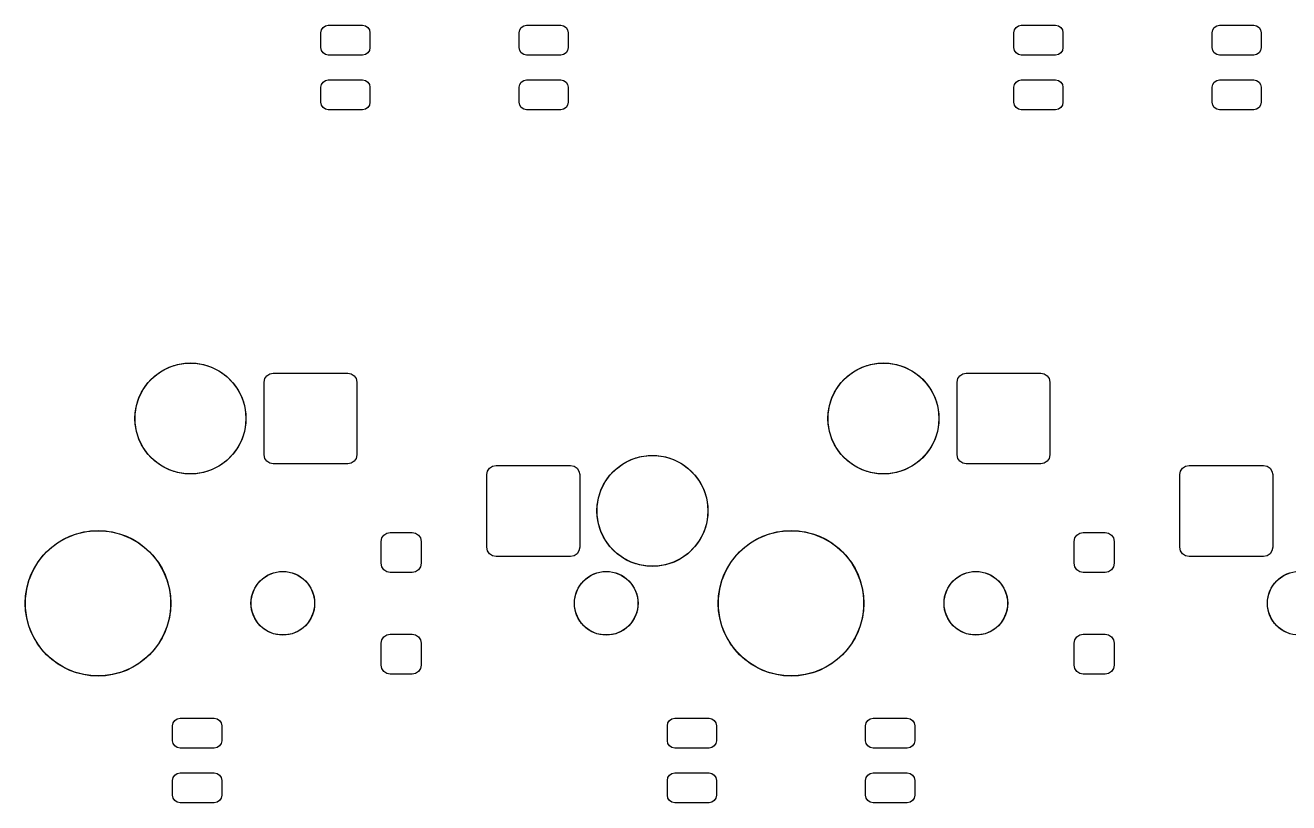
# Model space of a CAD drawing. Header units: millimetres. Extents: x 21 to 415, y -164 to -17.
# Drawn here: x 108.05 to 142.78, y -141.71 to -120.34 of the extents above; entities that cross this region are included whole.
import ezdxf

# ---------------------------------------------------------------- set-up
doc = ezdxf.new("R2010")
doc.units = ezdxf.units.MM
doc.layers.add('B.Mask', color=4, linetype='CONTINUOUS', true_color=0x02ffee)

msp = doc.modelspace()

# ---------------------------------------------------------------- linework, layer by layer
at = {"layer": 'B.Mask', "linetype": 'CONTINUOUS'}
for p, q in [((116.176875, -120.54875), (116.19248, -120.4703)), ((116.19248, -120.4703), (116.236918, -120.403793)), ((116.236918, -120.403793), (116.303425, -120.359355)), ((116.303425, -120.359355), (116.381875, -120.34375)), ((116.381875, -120.34375), (117.321875, -120.34375)), ((117.321875, -120.34375), (117.400325, -120.359355)), ((117.400325, -120.359355), (117.466832, -120.403793)), ((117.466832, -120.403793), (117.51127, -120.4703)), ((117.51127, -120.4703), (117.526875, -120.54875)), ((121.626875, -120.54875), (121.64248, -120.4703)), ((121.64248, -120.4703), (121.686918, -120.403793)), ((121.686918, -120.403793), (121.753425, -120.359355)), ((121.753425, -120.359355), (121.831875, -120.34375)), ((121.831875, -120.34375), (122.771875, -120.34375)), ((122.771875, -120.34375), (122.850325, -120.359355)), ((122.850325, -120.359355), (122.916832, -120.403793)), ((122.916832, -120.403793), (122.96127, -120.4703)), ((122.96127, -120.4703), (122.976875, -120.54875)), ((135.226875, -120.54875), (135.24248, -120.4703)), ((135.24248, -120.4703), (135.286918, -120.403793)), ((135.286918, -120.403793), (135.353425, -120.359355)), ((135.353425, -120.359355), (135.431875, -120.34375)), ((135.431875, -120.34375), (136.371875, -120.34375)), ((136.371875, -120.34375), (136.450325, -120.359355)), ((136.450325, -120.359355), (136.516832, -120.403793)), ((136.516832, -120.403793), (136.56127, -120.4703)), ((136.56127, -120.4703), (136.576875, -120.54875)), ((140.676875, -120.54875), (140.69248, -120.4703)), ((140.69248, -120.4703), (140.736918, -120.403793)), ((140.736918, -120.403793), (140.803425, -120.359355)), ((140.803425, -120.359355), (140.881875, -120.34375)), ((140.881875, -120.34375), (141.821875, -120.34375)), ((141.821875, -120.34375), (141.900325, -120.359355)), ((141.900325, -120.359355), (141.966832, -120.403793)), ((141.966832, -120.403793), (142.01127, -120.4703)), ((142.01127, -120.4703), (142.026875, -120.54875)), ((116.176875, -120.95875), (116.176875, -120.54875)), ((117.526875, -120.54875), (117.526875, -120.95875)), ((121.626875, -120.95875), (121.626875, -120.54875)), ((122.976875, -120.54875), (122.976875, -120.95875)), ((135.226875, -120.95875), (135.226875, -120.54875)), ((136.576875, -120.54875), (136.576875, -120.95875)), ((140.676875, -120.95875), (140.676875, -120.54875)), ((142.026875, -120.54875), (142.026875, -120.95875)), ((116.19248, -121.0372), (116.176875, -120.95875)), ((116.236918, -121.103707), (116.19248, -121.0372)), ((116.303425, -121.148145), (116.236918, -121.103707)), ((116.381875, -121.16375), (116.303425, -121.148145)), ((117.321875, -121.16375), (116.381875, -121.16375)), ((117.400325, -121.148145), (117.321875, -121.16375)), ((117.466832, -121.103707), (117.400325, -121.148145)), ((117.51127, -121.0372), (117.466832, -121.103707)), ((117.526875, -120.95875), (117.51127, -121.0372)), ((121.64248, -121.0372), (121.626875, -120.95875)), ((121.686918, -121.103707), (121.64248, -121.0372)), ((121.753425, -121.148145), (121.686918, -121.103707)), ((121.831875, -121.16375), (121.753425, -121.148145)), ((122.771875, -121.16375), (121.831875, -121.16375)), ((122.850325, -121.148145), (122.771875, -121.16375)), ((122.916832, -121.103707), (122.850325, -121.148145)), ((122.96127, -121.0372), (122.916832, -121.103707)), ((122.976875, -120.95875), (122.96127, -121.0372)), ((135.24248, -121.0372), (135.226875, -120.95875)), ((135.286918, -121.103707), (135.24248, -121.0372)), ((135.353425, -121.148145), (135.286918, -121.103707)), ((135.431875, -121.16375), (135.353425, -121.148145)), ((136.371875, -121.16375), (135.431875, -121.16375)), ((136.450325, -121.148145), (136.371875, -121.16375)), ((136.516832, -121.103707), (136.450325, -121.148145)), ((136.56127, -121.0372), (136.516832, -121.103707)), ((136.576875, -120.95875), (136.56127, -121.0372)), ((140.69248, -121.0372), (140.676875, -120.95875)), ((140.736918, -121.103707), (140.69248, -121.0372)), ((140.803425, -121.148145), (140.736918, -121.103707)), ((140.881875, -121.16375), (140.803425, -121.148145)), ((141.821875, -121.16375), (140.881875, -121.16375)), ((141.900325, -121.148145), (141.821875, -121.16375)), ((141.966832, -121.103707), (141.900325, -121.148145)), ((142.01127, -121.0372), (141.966832, -121.103707)), ((142.026875, -120.95875), (142.01127, -121.0372)), ((116.19248, -121.9703), (116.236918, -121.903793)), ((116.236918, -121.903793), (116.303425, -121.859355)), ((116.303425, -121.859355), (116.381875, -121.84375)), ((116.381875, -121.84375), (117.321875, -121.84375)), ((117.321875, -121.84375), (117.400325, -121.859355)), ((117.400325, -121.859355), (117.466832, -121.903793)), ((117.466832, -121.903793), (117.51127, -121.9703)), ((121.64248, -121.9703), (121.686918, -121.903793)), ((121.686918, -121.903793), (121.753425, -121.859355)), ((121.753425, -121.859355), (121.831875, -121.84375)), ((121.831875, -121.84375), (122.771875, -121.84375)), ((122.771875, -121.84375), (122.850325, -121.859355)), ((122.850325, -121.859355), (122.916832, -121.903793)), ((122.916832, -121.903793), (122.96127, -121.9703)), ((135.24248, -121.9703), (135.286918, -121.903793)), ((135.286918, -121.903793), (135.353425, -121.859355)), ((135.353425, -121.859355), (135.431875, -121.84375)), ((135.431875, -121.84375), (136.371875, -121.84375)), ((136.371875, -121.84375), (136.450325, -121.859355)), ((136.450325, -121.859355), (136.516832, -121.903793)), ((136.516832, -121.903793), (136.56127, -121.9703)), ((140.69248, -121.9703), (140.736918, -121.903793)), ((140.736918, -121.903793), (140.803425, -121.859355)), ((140.803425, -121.859355), (140.881875, -121.84375)), ((140.881875, -121.84375), (141.821875, -121.84375)), ((141.821875, -121.84375), (141.900325, -121.859355)), ((141.900325, -121.859355), (141.966832, -121.903793)), ((141.966832, -121.903793), (142.01127, -121.9703)), ((116.176875, -122.04875), (116.19248, -121.9703)), ((116.176875, -122.45875), (116.176875, -122.04875)), ((117.51127, -121.9703), (117.526875, -122.04875)), ((117.526875, -122.04875), (117.526875, -122.45875)), ((121.626875, -122.04875), (121.64248, -121.9703)), ((121.626875, -122.45875), (121.626875, -122.04875)), ((122.96127, -121.9703), (122.976875, -122.04875)), ((122.976875, -122.04875), (122.976875, -122.45875)), ((135.226875, -122.04875), (135.24248, -121.9703)), ((135.226875, -122.45875), (135.226875, -122.04875)), ((136.56127, -121.9703), (136.576875, -122.04875)), ((136.576875, -122.04875), (136.576875, -122.45875)), ((140.676875, -122.04875), (140.69248, -121.9703)), ((140.676875, -122.45875), (140.676875, -122.04875)), ((142.01127, -121.9703), (142.026875, -122.04875)), ((142.026875, -122.04875), (142.026875, -122.45875)), ((116.19248, -122.5372), (116.176875, -122.45875)), ((116.236918, -122.603707), (116.19248, -122.5372)), ((117.51127, -122.5372), (117.466832, -122.603707)), ((117.526875, -122.45875), (117.51127, -122.5372)), ((121.64248, -122.5372), (121.626875, -122.45875)), ((121.686918, -122.603707), (121.64248, -122.5372)), ((122.96127, -122.5372), (122.916832, -122.603707)), ((122.976875, -122.45875), (122.96127, -122.5372)), ((135.24248, -122.5372), (135.226875, -122.45875)), ((135.286918, -122.603707), (135.24248, -122.5372)), ((136.56127, -122.5372), (136.516832, -122.603707)), ((136.576875, -122.45875), (136.56127, -122.5372)), ((140.69248, -122.5372), (140.676875, -122.45875)), ((140.736918, -122.603707), (140.69248, -122.5372)), ((142.01127, -122.5372), (141.966832, -122.603707)), ((142.026875, -122.45875), (142.01127, -122.5372)), ((116.303425, -122.648145), (116.236918, -122.603707)), ((116.381875, -122.66375), (116.303425, -122.648145)), ((117.321875, -122.66375), (116.381875, -122.66375)), ((117.400325, -122.648145), (117.321875, -122.66375)), ((117.466832, -122.603707), (117.400325, -122.648145)), ((121.753425, -122.648145), (121.686918, -122.603707)), ((121.831875, -122.66375), (121.753425, -122.648145)), ((122.771875, -122.66375), (121.831875, -122.66375)), ((122.850325, -122.648145), (122.771875, -122.66375)), ((122.916832, -122.603707), (122.850325, -122.648145)), ((135.353425, -122.648145), (135.286918, -122.603707)), ((135.431875, -122.66375), (135.353425, -122.648145)), ((136.371875, -122.66375), (135.431875, -122.66375)), ((136.450325, -122.648145), (136.371875, -122.66375)), ((136.516832, -122.603707), (136.450325, -122.648145)), ((140.803425, -122.648145), (140.736918, -122.603707)), ((140.881875, -122.66375), (140.803425, -122.648145)), ((141.821875, -122.66375), (140.881875, -122.66375)), ((141.900325, -122.648145), (141.821875, -122.66375)), ((141.966832, -122.603707), (141.900325, -122.648145)), ((111.601467, -129.992256), (111.795065, -129.851599)), ((111.795065, -129.851599), (112.008283, -129.742959)), ((112.008283, -129.742959), (112.235871, -129.669011)), ((112.235871, -129.669011), (112.472225, -129.631576)), ((112.472225, -129.631576), (112.711525, -129.631576)), ((112.711525, -129.631576), (112.947879, -129.669011)), ((112.947879, -129.669011), (113.175467, -129.742959)), ((113.175467, -129.742959), (113.388685, -129.851599)), ((113.388685, -129.851599), (113.582283, -129.992256)), ((130.651467, -129.992256), (130.845065, -129.851599)), ((130.845065, -129.851599), (131.058283, -129.742959)), ((131.058283, -129.742959), (131.285871, -129.669011)), ((131.285871, -129.669011), (131.522225, -129.631576)), ((131.522225, -129.631576), (131.761525, -129.631576)), ((131.761525, -129.631576), (131.997879, -129.669011)), ((131.997879, -129.669011), (132.225467, -129.742959)), ((132.225467, -129.742959), (132.438685, -129.851599)), ((132.438685, -129.851599), (132.632283, -129.992256)), ((111.291599, -130.355065), (111.432256, -130.161467)), ((111.432256, -130.161467), (111.601467, -129.992256)), ((113.582283, -129.992256), (113.751494, -130.161467)), ((113.751494, -130.161467), (113.892151, -130.355065)), ((114.618875, -130.151875), (114.637905, -130.056204)), ((114.618875, -132.151875), (114.618875, -130.151875)), ((114.637905, -130.056204), (114.692098, -129.975098)), ((114.692098, -129.975098), (114.773204, -129.920905)), ((114.773204, -129.920905), (114.868875, -129.901875)), ((114.868875, -129.901875), (116.918875, -129.901875)), ((116.918875, -129.901875), (117.014546, -129.920905)), ((117.014546, -129.920905), (117.095652, -129.975098)), ((117.095652, -129.975098), (117.149845, -130.056204)), ((117.149845, -130.056204), (117.168875, -130.151875)), ((117.168875, -130.151875), (117.168875, -132.151875)), ((130.341599, -130.355065), (130.482256, -130.161467)), ((130.482256, -130.161467), (130.651467, -129.992256)), ((132.632283, -129.992256), (132.801494, -130.161467)), ((132.801494, -130.161467), (132.942151, -130.355065)), ((133.668875, -130.151875), (133.687905, -130.056204)), ((133.668875, -132.151875), (133.668875, -130.151875)), ((133.687905, -130.056204), (133.742098, -129.975098)), ((133.742098, -129.975098), (133.823204, -129.920905)), ((133.823204, -129.920905), (133.918875, -129.901875)), ((133.918875, -129.901875), (135.968875, -129.901875)), ((135.968875, -129.901875), (136.064546, -129.920905)), ((136.064546, -129.920905), (136.145652, -129.975098)), ((136.145652, -129.975098), (136.199845, -130.056204)), ((136.199845, -130.056204), (136.218875, -130.151875)), ((136.218875, -130.151875), (136.218875, -132.151875)), ((111.109011, -130.795871), (111.182959, -130.568283)), ((111.182959, -130.568283), (111.291599, -130.355065)), ((113.892151, -130.355065), (114.000791, -130.568283)), ((114.000791, -130.568283), (114.074739, -130.795871)), ((130.159011, -130.795871), (130.232959, -130.568283)), ((130.232959, -130.568283), (130.341599, -130.355065)), ((132.942151, -130.355065), (133.050791, -130.568283)), ((133.050791, -130.568283), (133.124739, -130.795871)), ((111.071576, -131.032225), (111.109011, -130.795871)), ((114.074739, -130.795871), (114.112174, -131.032225)), ((130.121576, -131.032225), (130.159011, -130.795871)), ((133.124739, -130.795871), (133.162174, -131.032225)), ((111.071576, -131.271525), (111.071576, -131.032225)), ((111.109011, -131.507879), (111.071576, -131.271525)), ((114.112174, -131.271525), (114.074739, -131.507879)), ((114.112174, -131.032225), (114.112174, -131.271525)), ((130.121576, -131.271525), (130.121576, -131.032225)), ((130.159011, -131.507879), (130.121576, -131.271525)), ((133.162174, -131.271525), (133.124739, -131.507879)), ((133.162174, -131.032225), (133.162174, -131.271525)), ((111.182959, -131.735467), (111.109011, -131.507879)), ((114.074739, -131.507879), (114.000791, -131.735467)), ((130.232959, -131.735467), (130.159011, -131.507879)), ((133.124739, -131.507879), (133.050791, -131.735467)), ((111.291599, -131.948685), (111.182959, -131.735467)), ((111.432256, -132.142283), (111.291599, -131.948685)), ((113.892151, -131.948685), (113.751494, -132.142283)), ((114.000791, -131.735467), (113.892151, -131.948685)), ((130.341599, -131.948685), (130.232959, -131.735467)), ((130.482256, -132.142283), (130.341599, -131.948685)), ((132.942151, -131.948685), (132.801494, -132.142283)), ((133.050791, -131.735467), (132.942151, -131.948685)), ((111.601467, -132.311494), (111.432256, -132.142283)), ((111.795065, -132.452151), (111.601467, -132.311494)), ((113.582283, -132.311494), (113.388685, -132.452151)), ((113.751494, -132.142283), (113.582283, -132.311494)), ((114.637905, -132.247546), (114.618875, -132.151875)), ((114.692098, -132.328652), (114.637905, -132.247546)), ((117.149845, -132.247546), (117.095652, -132.328652)), ((117.168875, -132.151875), (117.149845, -132.247546)), ((124.495065, -132.391599), (124.708283, -132.282959)), ((124.708283, -132.282959), (124.935871, -132.209011)), ((124.935871, -132.209011), (125.172225, -132.171576)), ((125.172225, -132.171576), (125.411525, -132.171576)), ((125.411525, -132.171576), (125.647879, -132.209011)), ((125.647879, -132.209011), (125.875467, -132.282959)), ((125.875467, -132.282959), (126.088685, -132.391599)), ((130.651467, -132.311494), (130.482256, -132.142283)), ((130.845065, -132.452151), (130.651467, -132.311494)), ((132.632283, -132.311494), (132.438685, -132.452151)), ((132.801494, -132.142283), (132.632283, -132.311494)), ((133.687905, -132.247546), (133.668875, -132.151875)), ((133.742098, -132.328652), (133.687905, -132.247546)), ((136.199845, -132.247546), (136.145652, -132.328652)), ((136.218875, -132.151875), (136.199845, -132.247546)), ((112.008283, -132.560791), (111.795065, -132.452151)), ((112.235871, -132.634739), (112.008283, -132.560791)), ((112.472225, -132.672174), (112.235871, -132.634739)), ((112.711525, -132.672174), (112.472225, -132.672174)), ((112.947879, -132.634739), (112.711525, -132.672174)), ((113.175467, -132.560791), (112.947879, -132.634739)), ((113.388685, -132.452151), (113.175467, -132.560791)), ((114.773204, -132.382845), (114.692098, -132.328652)), ((114.868875, -132.401875), (114.773204, -132.382845)), ((116.918875, -132.401875), (114.868875, -132.401875)), ((117.014546, -132.382845), (116.918875, -132.401875)), ((117.095652, -132.328652), (117.014546, -132.382845)), ((120.741875, -132.691875), (120.760905, -132.596204)), ((120.760905, -132.596204), (120.815098, -132.515098)), ((120.815098, -132.515098), (120.896204, -132.460905)), ((120.896204, -132.460905), (120.991875, -132.441875)), ((120.991875, -132.441875), (123.041875, -132.441875)), ((123.041875, -132.441875), (123.137546, -132.460905)), ((123.137546, -132.460905), (123.218652, -132.515098)), ((123.218652, -132.515098), (123.272845, -132.596204)), ((123.272845, -132.596204), (123.291875, -132.691875)), ((124.132256, -132.701467), (124.301467, -132.532256)), ((124.301467, -132.532256), (124.495065, -132.391599)), ((126.088685, -132.391599), (126.282283, -132.532256)), ((126.282283, -132.532256), (126.451494, -132.701467)), ((131.058283, -132.560791), (130.845065, -132.452151)), ((131.285871, -132.634739), (131.058283, -132.560791)), ((131.522225, -132.672174), (131.285871, -132.634739)), ((131.761525, -132.672174), (131.522225, -132.672174)), ((131.997879, -132.634739), (131.761525, -132.672174)), ((132.225467, -132.560791), (131.997879, -132.634739)), ((132.438685, -132.452151), (132.225467, -132.560791)), ((133.823204, -132.382845), (133.742098, -132.328652)), ((133.918875, -132.401875), (133.823204, -132.382845)), ((135.968875, -132.401875), (133.918875, -132.401875)), ((136.064546, -132.382845), (135.968875, -132.401875)), ((136.145652, -132.328652), (136.064546, -132.382845)), ((139.791875, -132.691875), (139.810905, -132.596204)), ((139.810905, -132.596204), (139.865098, -132.515098)), ((139.865098, -132.515098), (139.946204, -132.460905)), ((139.946204, -132.460905), (140.041875, -132.441875)), ((140.041875, -132.441875), (142.091875, -132.441875)), ((142.091875, -132.441875), (142.187546, -132.460905)), ((142.187546, -132.460905), (142.268652, -132.515098)), ((142.268652, -132.515098), (142.322845, -132.596204)), ((142.322845, -132.596204), (142.341875, -132.691875)), ((120.741875, -134.691875), (120.741875, -132.691875)), ((123.291875, -132.691875), (123.291875, -134.691875)), ((123.882959, -133.108283), (123.991599, -132.895065)), ((123.991599, -132.895065), (124.132256, -132.701467)), ((126.451494, -132.701467), (126.592151, -132.895065)), ((126.592151, -132.895065), (126.700791, -133.108283)), ((139.791875, -134.691875), (139.791875, -132.691875)), ((142.341875, -132.691875), (142.341875, -134.691875)), ((123.771576, -133.572225), (123.809011, -133.335871)), ((123.809011, -133.335871), (123.882959, -133.108283)), ((126.700791, -133.108283), (126.774739, -133.335871)), ((126.774739, -133.335871), (126.812174, -133.572225)), ((123.771576, -133.811525), (123.771576, -133.572225)), ((126.812174, -133.572225), (126.812174, -133.811525)), ((123.809011, -134.047879), (123.771576, -133.811525)), ((123.882959, -134.275467), (123.809011, -134.047879)), ((126.774739, -134.047879), (126.700791, -134.275467)), ((126.812174, -133.811525), (126.774739, -134.047879)), ((109.167298, -134.43813), (109.408996, -134.338015)), ((109.408996, -134.338015), (109.661694, -134.270304)), ((109.661694, -134.270304), (109.921069, -134.236157)), ((109.921069, -134.236157), (110.182681, -134.236157)), ((110.182681, -134.236157), (110.442056, -134.270304)), ((110.442056, -134.270304), (110.694754, -134.338015)), ((110.694754, -134.338015), (110.936452, -134.43813)), ((117.85528, -134.436204), (117.909473, -134.355098)), ((117.909473, -134.355098), (117.990579, -134.300905)), ((117.990579, -134.300905), (118.08625, -134.281875)), ((118.08625, -134.281875), (118.68625, -134.281875)), ((118.68625, -134.281875), (118.781921, -134.300905)), ((118.781921, -134.300905), (118.863027, -134.355098)), ((118.863027, -134.355098), (118.91722, -134.436204)), ((123.991599, -134.488685), (123.882959, -134.275467)), ((126.700791, -134.275467), (126.592151, -134.488685)), ((128.217298, -134.43813), (128.458996, -134.338015)), ((128.458996, -134.338015), (128.711694, -134.270304)), ((128.711694, -134.270304), (128.971069, -134.236157)), ((128.971069, -134.236157), (129.232681, -134.236157)), ((129.232681, -134.236157), (129.492056, -134.270304)), ((129.492056, -134.270304), (129.744754, -134.338015)), ((129.744754, -134.338015), (129.986452, -134.43813)), ((136.90528, -134.436204), (136.959473, -134.355098)), ((136.959473, -134.355098), (137.040579, -134.300905)), ((137.040579, -134.300905), (137.13625, -134.281875)), ((137.13625, -134.281875), (137.73625, -134.281875)), ((137.73625, -134.281875), (137.831921, -134.300905)), ((137.831921, -134.300905), (137.913027, -134.355098)), ((137.913027, -134.355098), (137.96722, -134.436204)), ((108.548195, -134.913183), (108.733183, -134.728195)), ((108.733183, -134.728195), (108.940735, -134.568936)), ((108.940735, -134.568936), (109.167298, -134.43813)), ((110.936452, -134.43813), (111.163015, -134.568936)), ((111.163015, -134.568936), (111.370567, -134.728195)), ((111.370567, -134.728195), (111.555555, -134.913183)), ((117.83625, -134.531875), (117.85528, -134.436204)), ((117.83625, -135.131875), (117.83625, -134.531875)), ((118.91722, -134.436204), (118.93625, -134.531875)), ((118.93625, -134.531875), (118.93625, -135.131875)), ((120.760905, -134.787546), (120.741875, -134.691875)), ((123.291875, -134.691875), (123.272845, -134.787546)), ((124.132256, -134.682283), (123.991599, -134.488685)), ((124.301467, -134.851494), (124.132256, -134.682283)), ((126.451494, -134.682283), (126.282283, -134.851494)), ((126.592151, -134.488685), (126.451494, -134.682283)), ((127.598195, -134.913183), (127.783183, -134.728195)), ((127.783183, -134.728195), (127.990735, -134.568936)), ((127.990735, -134.568936), (128.217298, -134.43813)), ((129.986452, -134.43813), (130.213015, -134.568936)), ((130.213015, -134.568936), (130.420567, -134.728195)), ((130.420567, -134.728195), (130.605555, -134.913183)), ((136.88625, -134.531875), (136.90528, -134.436204)), ((136.88625, -135.131875), (136.88625, -134.531875)), ((137.96722, -134.436204), (137.98625, -134.531875)), ((137.98625, -134.531875), (137.98625, -135.131875)), ((139.810905, -134.787546), (139.791875, -134.691875)), ((142.341875, -134.691875), (142.322845, -134.787546)), ((108.388936, -135.120735), (108.548195, -134.913183)), ((111.555555, -134.913183), (111.714814, -135.120735)), ((120.815098, -134.868652), (120.760905, -134.787546)), ((120.896204, -134.922845), (120.815098, -134.868652)), ((120.991875, -134.941875), (120.896204, -134.922845)), ((123.041875, -134.941875), (120.991875, -134.941875)), ((123.137546, -134.922845), (123.041875, -134.941875)), ((123.218652, -134.868652), (123.137546, -134.922845)), ((123.272845, -134.787546), (123.218652, -134.868652)), ((124.495065, -134.992151), (124.301467, -134.851494)), ((124.708283, -135.100791), (124.495065, -134.992151)), ((124.935871, -135.174739), (124.708283, -135.100791)), ((125.875467, -135.100791), (125.647879, -135.174739)), ((126.088685, -134.992151), (125.875467, -135.100791)), ((126.282283, -134.851494), (126.088685, -134.992151)), ((127.438936, -135.120735), (127.598195, -134.913183)), ((130.605555, -134.913183), (130.764814, -135.120735)), ((139.865098, -134.868652), (139.810905, -134.787546)), ((139.946204, -134.922845), (139.865098, -134.868652)), ((140.041875, -134.941875), (139.946204, -134.922845)), ((142.091875, -134.941875), (140.041875, -134.941875)), ((142.187546, -134.922845), (142.091875, -134.941875)), ((142.268652, -134.868652), (142.187546, -134.922845)), ((142.322845, -134.787546), (142.268652, -134.868652)), ((108.158015, -135.588996), (108.25813, -135.347298)), ((108.25813, -135.347298), (108.388936, -135.120735)), ((111.714814, -135.120735), (111.84562, -135.347298)), ((111.84562, -135.347298), (111.945735, -135.588996)), ((114.719403, -135.460194), (114.877876, -135.394552)), ((114.877876, -135.394552), (115.04611, -135.361088)), ((115.04611, -135.361088), (115.21764, -135.361088)), ((115.21764, -135.361088), (115.385874, -135.394552)), ((115.385874, -135.394552), (115.544347, -135.460194)), ((117.85528, -135.227546), (117.83625, -135.131875)), ((117.909473, -135.308652), (117.85528, -135.227546)), ((117.990579, -135.362845), (117.909473, -135.308652)), ((118.08625, -135.381875), (117.990579, -135.362845)), ((118.68625, -135.381875), (118.08625, -135.381875)), ((118.781921, -135.362845), (118.68625, -135.381875)), ((118.863027, -135.308652), (118.781921, -135.362845)), ((118.91722, -135.227546), (118.863027, -135.308652)), ((118.93625, -135.131875), (118.91722, -135.227546)), ((123.609403, -135.460194), (123.767876, -135.394552)), ((123.767876, -135.394552), (123.93611, -135.361088)), ((123.93611, -135.361088), (124.10764, -135.361088)), ((124.10764, -135.361088), (124.275874, -135.394552)), ((124.275874, -135.394552), (124.434347, -135.460194)), ((125.172225, -135.212174), (124.935871, -135.174739)), ((125.411525, -135.212174), (125.172225, -135.212174)), ((125.647879, -135.174739), (125.411525, -135.212174)), ((127.208015, -135.588996), (127.30813, -135.347298)), ((127.30813, -135.347298), (127.438936, -135.120735)), ((130.764814, -135.120735), (130.89562, -135.347298)), ((130.89562, -135.347298), (130.995735, -135.588996)), ((133.769403, -135.460194), (133.927876, -135.394552)), ((133.927876, -135.394552), (134.09611, -135.361088)), ((134.09611, -135.361088), (134.26764, -135.361088)), ((134.26764, -135.361088), (134.435874, -135.394552)), ((134.435874, -135.394552), (134.594347, -135.460194)), ((136.90528, -135.227546), (136.88625, -135.131875)), ((136.959473, -135.308652), (136.90528, -135.227546)), ((137.040579, -135.362845), (136.959473, -135.308652)), ((137.13625, -135.381875), (137.040579, -135.362845)), ((137.73625, -135.381875), (137.13625, -135.381875)), ((137.831921, -135.362845), (137.73625, -135.381875)), ((137.913027, -135.308652), (137.831921, -135.362845)), ((137.96722, -135.227546), (137.913027, -135.308652)), ((137.98625, -135.131875), (137.96722, -135.227546)), ((142.659403, -135.460194), (142.817876, -135.394552)), ((108.090304, -135.841694), (108.158015, -135.588996)), ((111.945735, -135.588996), (112.013446, -135.841694)), ((114.360194, -135.819403), (114.455491, -135.676781)), ((114.455491, -135.676781), (114.576781, -135.555491)), ((114.576781, -135.555491), (114.719403, -135.460194)), ((115.544347, -135.460194), (115.686969, -135.555491)), ((115.686969, -135.555491), (115.808259, -135.676781)), ((115.808259, -135.676781), (115.903556, -135.819403)), ((123.250194, -135.819403), (123.345491, -135.676781)), ((123.345491, -135.676781), (123.466781, -135.555491)), ((123.466781, -135.555491), (123.609403, -135.460194)), ((124.434347, -135.460194), (124.576969, -135.555491)), ((124.576969, -135.555491), (124.698259, -135.676781)), ((124.698259, -135.676781), (124.793556, -135.819403)), ((127.140304, -135.841694), (127.208015, -135.588996)), ((130.995735, -135.588996), (131.063446, -135.841694)), ((133.410194, -135.819403), (133.505491, -135.676781)), ((133.505491, -135.676781), (133.626781, -135.555491)), ((133.626781, -135.555491), (133.769403, -135.460194)), ((134.594347, -135.460194), (134.736969, -135.555491)), ((134.736969, -135.555491), (134.858259, -135.676781)), ((134.858259, -135.676781), (134.953556, -135.819403)), ((142.300194, -135.819403), (142.395491, -135.676781)), ((142.395491, -135.676781), (142.516781, -135.555491)), ((142.516781, -135.555491), (142.659403, -135.460194)), ((108.056157, -136.101069), (108.090304, -135.841694)), ((108.056157, -136.362681), (108.056157, -136.101069)), ((112.013446, -135.841694), (112.047593, -136.101069)), ((112.047593, -136.101069), (112.047593, -136.362681)), ((114.261088, -136.14611), (114.294552, -135.977876)), ((114.294552, -135.977876), (114.360194, -135.819403)), ((115.903556, -135.819403), (115.969198, -135.977876)), ((115.969198, -135.977876), (116.002662, -136.14611)), ((123.151088, -136.14611), (123.184552, -135.977876)), ((123.184552, -135.977876), (123.250194, -135.819403)), ((124.793556, -135.819403), (124.859198, -135.977876)), ((124.859198, -135.977876), (124.892662, -136.14611)), ((127.106157, -136.101069), (127.140304, -135.841694)), ((127.106157, -136.362681), (127.106157, -136.101069)), ((131.063446, -135.841694), (131.097593, -136.101069)), ((131.097593, -136.101069), (131.097593, -136.362681)), ((133.311088, -136.14611), (133.344552, -135.977876)), ((133.344552, -135.977876), (133.410194, -135.819403)), ((134.953556, -135.819403), (135.019198, -135.977876)), ((135.019198, -135.977876), (135.052662, -136.14611)), ((142.201088, -136.14611), (142.234552, -135.977876)), ((142.234552, -135.977876), (142.300194, -135.819403)), ((108.090304, -136.622056), (108.056157, -136.362681)), ((112.047593, -136.362681), (112.013446, -136.622056)), ((114.261088, -136.31764), (114.261088, -136.14611)), ((114.294552, -136.485874), (114.261088, -136.31764)), ((114.360194, -136.644347), (114.294552, -136.485874)), ((115.969198, -136.485874), (115.903556, -136.644347)), ((116.002662, -136.31764), (115.969198, -136.485874)), ((116.002662, -136.14611), (116.002662, -136.31764)), ((123.151088, -136.31764), (123.151088, -136.14611)), ((123.184552, -136.485874), (123.151088, -136.31764)), ((123.250194, -136.644347), (123.184552, -136.485874)), ((124.859198, -136.485874), (124.793556, -136.644347)), ((124.892662, -136.31764), (124.859198, -136.485874)), ((124.892662, -136.14611), (124.892662, -136.31764)), ((127.140304, -136.622056), (127.106157, -136.362681)), ((131.097593, -136.362681), (131.063446, -136.622056)), ((133.311088, -136.31764), (133.311088, -136.14611)), ((133.344552, -136.485874), (133.311088, -136.31764)), ((133.410194, -136.644347), (133.344552, -136.485874)), ((135.019198, -136.485874), (134.953556, -136.644347)), ((135.052662, -136.31764), (135.019198, -136.485874)), ((135.052662, -136.14611), (135.052662, -136.31764)), ((142.201088, -136.31764), (142.201088, -136.14611)), ((142.234552, -136.485874), (142.201088, -136.31764)), ((142.300194, -136.644347), (142.234552, -136.485874)), ((108.158015, -136.874754), (108.090304, -136.622056)), ((112.013446, -136.622056), (111.945735, -136.874754)), ((114.455491, -136.786969), (114.360194, -136.644347)), ((114.576781, -136.908259), (114.455491, -136.786969)), ((115.808259, -136.786969), (115.686969, -136.908259)), ((115.903556, -136.644347), (115.808259, -136.786969)), ((123.345491, -136.786969), (123.250194, -136.644347)), ((123.466781, -136.908259), (123.345491, -136.786969)), ((124.698259, -136.786969), (124.576969, -136.908259)), ((124.793556, -136.644347), (124.698259, -136.786969)), ((127.208015, -136.874754), (127.140304, -136.622056)), ((131.063446, -136.622056), (130.995735, -136.874754)), ((133.505491, -136.786969), (133.410194, -136.644347)), ((133.626781, -136.908259), (133.505491, -136.786969)), ((134.858259, -136.786969), (134.736969, -136.908259)), ((134.953556, -136.644347), (134.858259, -136.786969)), ((142.395491, -136.786969), (142.300194, -136.644347)), ((142.516781, -136.908259), (142.395491, -136.786969)), ((108.25813, -137.116452), (108.158015, -136.874754)), ((108.388936, -137.343015), (108.25813, -137.116452)), ((111.84562, -137.116452), (111.714814, -137.343015)), ((111.945735, -136.874754), (111.84562, -137.116452)), ((114.719403, -137.003556), (114.576781, -136.908259)), ((114.877876, -137.069198), (114.719403, -137.003556)), ((115.04611, -137.102662), (114.877876, -137.069198)), ((115.21764, -137.102662), (115.04611, -137.102662)), ((115.385874, -137.069198), (115.21764, -137.102662)), ((115.544347, -137.003556), (115.385874, -137.069198)), ((115.686969, -136.908259), (115.544347, -137.003556)), ((117.85528, -137.236204), (117.909473, -137.155098)), ((117.909473, -137.155098), (117.990579, -137.100905)), ((117.990579, -137.100905), (118.08625, -137.081875)), ((118.08625, -137.081875), (118.68625, -137.081875)), ((118.68625, -137.081875), (118.781921, -137.100905)), ((118.781921, -137.100905), (118.863027, -137.155098)), ((118.863027, -137.155098), (118.91722, -137.236204)), ((123.609403, -137.003556), (123.466781, -136.908259)), ((123.767876, -137.069198), (123.609403, -137.003556)), ((123.93611, -137.102662), (123.767876, -137.069198)), ((124.10764, -137.102662), (123.93611, -137.102662)), ((124.275874, -137.069198), (124.10764, -137.102662)), ((124.434347, -137.003556), (124.275874, -137.069198)), ((124.576969, -136.908259), (124.434347, -137.003556)), ((127.30813, -137.116452), (127.208015, -136.874754)), ((127.438936, -137.343015), (127.30813, -137.116452)), ((130.89562, -137.116452), (130.764814, -137.343015)), ((130.995735, -136.874754), (130.89562, -137.116452)), ((133.769403, -137.003556), (133.626781, -136.908259)), ((133.927876, -137.069198), (133.769403, -137.003556)), ((134.09611, -137.102662), (133.927876, -137.069198)), ((134.26764, -137.102662), (134.09611, -137.102662)), ((134.435874, -137.069198), (134.26764, -137.102662)), ((134.594347, -137.003556), (134.435874, -137.069198)), ((134.736969, -136.908259), (134.594347, -137.003556)), ((136.90528, -137.236204), (136.959473, -137.155098)), ((136.959473, -137.155098), (137.040579, -137.100905)), ((137.040579, -137.100905), (137.13625, -137.081875)), ((137.13625, -137.081875), (137.73625, -137.081875)), ((137.73625, -137.081875), (137.831921, -137.100905)), ((137.831921, -137.100905), (137.913027, -137.155098)), ((137.913027, -137.155098), (137.96722, -137.236204)), ((142.659403, -137.003556), (142.516781, -136.908259)), ((142.817876, -137.069198), (142.659403, -137.003556)), ((108.548195, -137.550567), (108.388936, -137.343015)), ((111.714814, -137.343015), (111.555555, -137.550567)), ((117.83625, -137.331875), (117.85528, -137.236204)), ((117.83625, -137.931875), (117.83625, -137.331875)), ((118.91722, -137.236204), (118.93625, -137.331875)), ((118.93625, -137.331875), (118.93625, -137.931875)), ((127.598195, -137.550567), (127.438936, -137.343015)), ((130.764814, -137.343015), (130.605555, -137.550567)), ((136.88625, -137.331875), (136.90528, -137.236204)), ((136.88625, -137.931875), (136.88625, -137.331875)), ((137.96722, -137.236204), (137.98625, -137.331875)), ((137.98625, -137.331875), (137.98625, -137.931875)), ((108.733183, -137.735555), (108.548195, -137.550567)), ((108.940735, -137.894814), (108.733183, -137.735555)), ((111.370567, -137.735555), (111.163015, -137.894814)), ((111.555555, -137.550567), (111.370567, -137.735555)), ((127.783183, -137.735555), (127.598195, -137.550567)), ((127.990735, -137.894814), (127.783183, -137.735555)), ((130.420567, -137.735555), (130.213015, -137.894814)), ((130.605555, -137.550567), (130.420567, -137.735555)), ((109.167298, -138.02562), (108.940735, -137.894814)), ((109.408996, -138.125735), (109.167298, -138.02562)), ((109.661694, -138.193446), (109.408996, -138.125735)), ((109.921069, -138.227593), (109.661694, -138.193446)), ((110.182681, -138.227593), (109.921069, -138.227593)), ((110.442056, -138.193446), (110.182681, -138.227593)), ((110.694754, -138.125735), (110.442056, -138.193446)), ((110.936452, -138.02562), (110.694754, -138.125735)), ((111.163015, -137.894814), (110.936452, -138.02562)), ((117.85528, -138.027546), (117.83625, -137.931875)), ((117.909473, -138.108652), (117.85528, -138.027546)), ((117.990579, -138.162845), (117.909473, -138.108652)), ((118.08625, -138.181875), (117.990579, -138.162845)), ((118.68625, -138.181875), (118.08625, -138.181875)), ((118.781921, -138.162845), (118.68625, -138.181875)), ((118.863027, -138.108652), (118.781921, -138.162845)), ((118.91722, -138.027546), (118.863027, -138.108652)), ((118.93625, -137.931875), (118.91722, -138.027546)), ((128.217298, -138.02562), (127.990735, -137.894814)), ((128.458996, -138.125735), (128.217298, -138.02562)), ((128.711694, -138.193446), (128.458996, -138.125735)), ((128.971069, -138.227593), (128.711694, -138.193446)), ((129.232681, -138.227593), (128.971069, -138.227593)), ((129.492056, -138.193446), (129.232681, -138.227593)), ((129.744754, -138.125735), (129.492056, -138.193446)), ((129.986452, -138.02562), (129.744754, -138.125735)), ((130.213015, -137.894814), (129.986452, -138.02562)), ((136.90528, -138.027546), (136.88625, -137.931875)), ((136.959473, -138.108652), (136.90528, -138.027546)), ((137.040579, -138.162845), (136.959473, -138.108652)), ((137.13625, -138.181875), (137.040579, -138.162845)), ((137.73625, -138.181875), (137.13625, -138.181875)), ((137.831921, -138.162845), (137.73625, -138.181875)), ((137.913027, -138.108652), (137.831921, -138.162845)), ((137.96722, -138.027546), (137.913027, -138.108652)), ((137.98625, -137.931875), (137.96722, -138.027546)), ((112.101875, -139.59875), (112.11748, -139.5203)), ((112.101875, -140.00875), (112.101875, -139.59875)), ((112.11748, -139.5203), (112.161918, -139.453793)), ((112.161918, -139.453793), (112.228425, -139.409355)), ((112.228425, -139.409355), (112.306875, -139.39375)), ((112.306875, -139.39375), (113.246875, -139.39375)), ((113.246875, -139.39375), (113.325325, -139.409355)), ((113.325325, -139.409355), (113.391832, -139.453793)), ((113.391832, -139.453793), (113.43627, -139.5203)), ((113.43627, -139.5203), (113.451875, -139.59875)), ((113.451875, -139.59875), (113.451875, -140.00875)), ((125.701875, -139.59875), (125.71748, -139.5203)), ((125.701875, -140.00875), (125.701875, -139.59875)), ((125.71748, -139.5203), (125.761918, -139.453793)), ((125.761918, -139.453793), (125.828425, -139.409355)), ((125.828425, -139.409355), (125.906875, -139.39375)), ((125.906875, -139.39375), (126.846875, -139.39375)), ((126.846875, -139.39375), (126.925325, -139.409355)), ((126.925325, -139.409355), (126.991832, -139.453793)), ((126.991832, -139.453793), (127.03627, -139.5203)), ((127.03627, -139.5203), (127.051875, -139.59875)), ((127.051875, -139.59875), (127.051875, -140.00875)), ((131.151875, -139.59875), (131.16748, -139.5203)), ((131.151875, -140.00875), (131.151875, -139.59875)), ((131.16748, -139.5203), (131.211918, -139.453793)), ((131.211918, -139.453793), (131.278425, -139.409355)), ((131.278425, -139.409355), (131.356875, -139.39375)), ((131.356875, -139.39375), (132.296875, -139.39375)), ((132.296875, -139.39375), (132.375325, -139.409355)), ((132.375325, -139.409355), (132.441832, -139.453793)), ((132.441832, -139.453793), (132.48627, -139.5203)), ((132.48627, -139.5203), (132.501875, -139.59875)), ((132.501875, -139.59875), (132.501875, -140.00875)), ((112.11748, -140.0872), (112.101875, -140.00875)), ((112.161918, -140.153707), (112.11748, -140.0872)), ((112.228425, -140.198145), (112.161918, -140.153707)), ((112.306875, -140.21375), (112.228425, -140.198145)), ((113.246875, -140.21375), (112.306875, -140.21375)), ((113.325325, -140.198145), (113.246875, -140.21375)), ((113.391832, -140.153707), (113.325325, -140.198145)), ((113.43627, -140.0872), (113.391832, -140.153707)), ((113.451875, -140.00875), (113.43627, -140.0872)), ((125.71748, -140.0872), (125.701875, -140.00875)), ((125.761918, -140.153707), (125.71748, -140.0872)), ((125.828425, -140.198145), (125.761918, -140.153707)), ((125.906875, -140.21375), (125.828425, -140.198145)), ((126.846875, -140.21375), (125.906875, -140.21375)), ((126.925325, -140.198145), (126.846875, -140.21375)), ((126.991832, -140.153707), (126.925325, -140.198145)), ((127.03627, -140.0872), (126.991832, -140.153707)), ((127.051875, -140.00875), (127.03627, -140.0872)), ((131.16748, -140.0872), (131.151875, -140.00875)), ((131.211918, -140.153707), (131.16748, -140.0872)), ((131.278425, -140.198145), (131.211918, -140.153707)), ((131.356875, -140.21375), (131.278425, -140.198145)), ((132.296875, -140.21375), (131.356875, -140.21375)), ((132.375325, -140.198145), (132.296875, -140.21375)), ((132.441832, -140.153707), (132.375325, -140.198145)), ((132.48627, -140.0872), (132.441832, -140.153707)), ((132.501875, -140.00875), (132.48627, -140.0872)), ((112.11748, -141.0203), (112.161918, -140.953793)), ((112.161918, -140.953793), (112.228425, -140.909355)), ((112.228425, -140.909355), (112.306875, -140.89375)), ((112.306875, -140.89375), (113.246875, -140.89375)), ((113.246875, -140.89375), (113.325325, -140.909355)), ((113.325325, -140.909355), (113.391832, -140.953793)), ((113.391832, -140.953793), (113.43627, -141.0203)), ((125.71748, -141.0203), (125.761918, -140.953793)), ((125.761918, -140.953793), (125.828425, -140.909355)), ((125.828425, -140.909355), (125.906875, -140.89375)), ((125.906875, -140.89375), (126.846875, -140.89375)), ((126.846875, -140.89375), (126.925325, -140.909355)), ((126.925325, -140.909355), (126.991832, -140.953793)), ((126.991832, -140.953793), (127.03627, -141.0203)), ((131.16748, -141.0203), (131.211918, -140.953793)), ((131.211918, -140.953793), (131.278425, -140.909355)), ((131.278425, -140.909355), (131.356875, -140.89375)), ((131.356875, -140.89375), (132.296875, -140.89375)), ((132.296875, -140.89375), (132.375325, -140.909355)), ((132.375325, -140.909355), (132.441832, -140.953793)), ((132.441832, -140.953793), (132.48627, -141.0203)), ((112.101875, -141.09875), (112.11748, -141.0203)), ((112.101875, -141.50875), (112.101875, -141.09875)), ((113.43627, -141.0203), (113.451875, -141.09875)), ((113.451875, -141.09875), (113.451875, -141.50875)), ((125.701875, -141.09875), (125.71748, -141.0203)), ((125.701875, -141.50875), (125.701875, -141.09875)), ((127.03627, -141.0203), (127.051875, -141.09875)), ((127.051875, -141.09875), (127.051875, -141.50875)), ((131.151875, -141.09875), (131.16748, -141.0203)), ((131.151875, -141.50875), (131.151875, -141.09875)), ((132.48627, -141.0203), (132.501875, -141.09875)), ((132.501875, -141.09875), (132.501875, -141.50875)), ((112.11748, -141.5872), (112.101875, -141.50875)), ((112.161918, -141.653707), (112.11748, -141.5872)), ((112.228425, -141.698145), (112.161918, -141.653707)), ((112.306875, -141.71375), (112.228425, -141.698145)), ((113.325325, -141.698145), (113.246875, -141.71375)), ((113.391832, -141.653707), (113.325325, -141.698145)), ((113.43627, -141.5872), (113.391832, -141.653707)), ((113.451875, -141.50875), (113.43627, -141.5872)), ((125.71748, -141.5872), (125.701875, -141.50875)), ((125.761918, -141.653707), (125.71748, -141.5872)), ((125.828425, -141.698145), (125.761918, -141.653707)), ((125.906875, -141.71375), (125.828425, -141.698145)), ((126.925325, -141.698145), (126.846875, -141.71375)), ((126.991832, -141.653707), (126.925325, -141.698145)), ((127.03627, -141.5872), (126.991832, -141.653707)), ((127.051875, -141.50875), (127.03627, -141.5872)), ((131.16748, -141.5872), (131.151875, -141.50875)), ((131.211918, -141.653707), (131.16748, -141.5872)), ((131.278425, -141.698145), (131.211918, -141.653707)), ((131.356875, -141.71375), (131.278425, -141.698145)), ((132.375325, -141.698145), (132.296875, -141.71375)), ((132.441832, -141.653707), (132.375325, -141.698145)), ((132.48627, -141.5872), (132.441832, -141.653707)), ((132.501875, -141.50875), (132.48627, -141.5872)), ((113.246875, -141.71375), (112.306875, -141.71375)), ((126.846875, -141.71375), (125.906875, -141.71375)), ((132.296875, -141.71375), (131.356875, -141.71375))]:
    msp.add_line(p, q, dxfattribs=at)
at = {"layer": 'B.Mask'}
for centre, radius in [((112.591875, -131.151875), 1.525), ((112.591875, -131.151875), 1.524999), ((131.641875, -131.151875), 1.525), ((131.641875, -131.151875), 1.524999), ((125.291875, -133.691875), 1.525), ((125.291875, -133.691875), 1.524999), ((110.051875, -136.231875), 2), ((110.051875, -136.231875), 1.999999), ((129.101875, -136.231875), 2), ((129.101875, -136.231875), 1.999999), ((115.131875, -136.231875), 0.875), ((115.131875, -136.231875), 0.874999), ((124.021875, -136.231875), 0.875), ((124.021875, -136.231875), 0.874999), ((134.181875, -136.231875), 0.875), ((134.181875, -136.231875), 0.874999), ((143.071875, -136.231875), 0.875), ((143.071875, -136.231875), 0.874999)]:
    msp.add_circle(centre, radius, dxfattribs=at)

doc.saveas('drawing.dxf')
